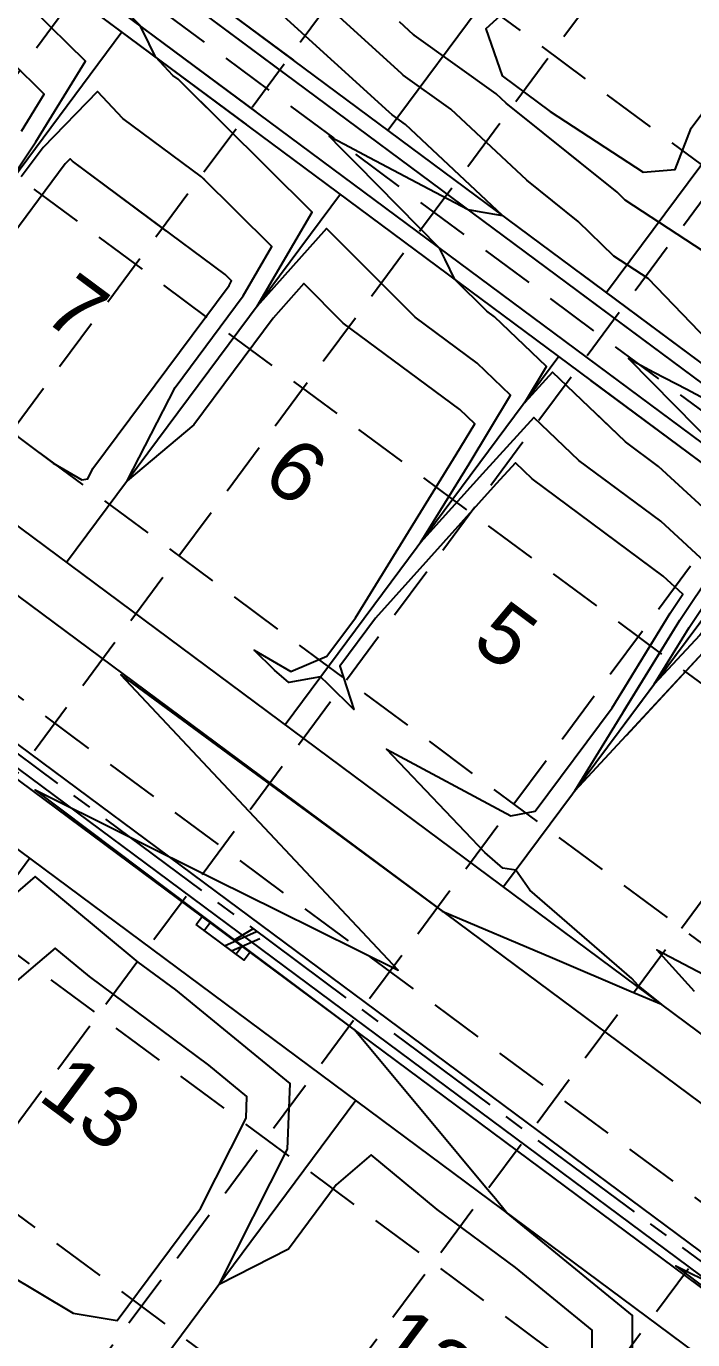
# Model space of a CAD drawing. Header units: feet. Extents: x 2260 to 6199, y 3666 to 7344.
# Drawn here: x 4026.3 to 4193.3, y 4910.2 to 5239.5 of the extents above; entities that cross this region are included whole.
import ezdxf
from ezdxf.enums import TextEntityAlignment as Align

# ---------------------------------------------------------------- set-up
doc = ezdxf.new("R2010")
doc.units = ezdxf.units.FT
doc.header["$LTSCALE"] = 40
doc.header["$MEASUREMENT"] = 0
doc.linetypes.add('CENTER2', pattern=[1.125, 0.75, -0.125, 0.125, -0.125])
doc.linetypes.add('HIDDEN', pattern=[0.375, 0.25, -0.125])
for name, color, linetype in [('CL-STORM', 4, 'CENTER2'), ('EOP-PROP', 4, 'CONTINUOUS'), ('FLOW-ARROWS', 253, 'CONTINUOUS'), ('GRID', 254, 'HIDDEN'), ('INLET', 3, 'CONTINUOUS'), ('LOT-NOS', 4, 'CONTINUOUS'), ('lots-line', 4, 'CONTINUOUS'), ('PC', 43, 'CONTINUOUS'), ('ST-ROW', 2, 'CONTINUOUS'), ('STORM', 3, 'CONTINUOUS')]:
    doc.layers.add(name, color=color, linetype=linetype)
doc.styles.get("Standard").update_dxf_attribs({"font": 'ARIAL.TTF'})

msp = doc.modelspace()

# ---------------------------------------------------------------- linework, layer by layer
at = {"layer": 'CL-STORM', "color": 7}
for p, q in [((4864.9, 4432.17), (3599.76, 5372.55)), ((4083.01, 5013.1), (4078.4, 5010.3))]:
    msp.add_line(p, q, dxfattribs=at)
at = {"layer": 'EOP-PROP', "color": 7}
for p, q in [((4090.98, 5227.72), (3459.93, 5696.78)), ((4083.81, 5218.09), (3452.77, 5687.15)), ((4444.48, 4964.96), (3895.57, 5372.96)), ((4437.32, 4955.33), (3888.41, 5363.34)), ((4357.98, 4848.58), (3808.99, 5256.65)), ((4852.61, 4434.83), (3786.89, 5226.97)), ((4444.48, 4964.96), (4165.69, 5172.18)), ((4437.32, 4955.33), (4167.28, 5156.05))]:
    msp.add_line(p, q, dxfattribs=at)
at = {"layer": 'FLOW-ARROWS', "color": 7}
for points in [[(4131.51, 5231.61, 0, 1.67, 0), (4128.52, 5227.6, 0, 0, 0), (4122.67, 5219.75, 0, 0, 0)], [(4186.24, 5190.93, 0, 1.67, 0), (4183.26, 5186.92, 0, 0, 0), (4177.41, 5179.06, 0, 0, 0)], [(4186.24, 5190.93, 0, 1.67, 0), (4183.26, 5186.92, 0, 0, 0), (4177.41, 5179.06, 0, 0, 0)], [(4072.32, 5152.76, 0, 1.67, 0), (4069.34, 5148.75, 0, 0, 0), (4060.02, 5136.23, 0, 0, 0)], [(4126.19, 5113.59, 0, 1.67, 0), (4123.2, 5109.58, 0, 0, 0), (4113.89, 5097.07, 0, 0, 0)], [(4181.79, 5069.87, 0, 1.67, 0), (4178.8, 5065.86, 0, 0, 0), (4169.49, 5053.35, 0, 0, 0)], [(4181.79, 5069.87, 0, 1.67, 0), (4178.8, 5065.86, 0, 0, 0), (4176.5, 5062.76, 0, 0, 0)], [(4086.24, 4938.69, 0, 1.67, 0), (4083.26, 4934.68, 0, 0, 0), (4074.96, 4923.53, 0, 0, 0)]]:
    msp.add_lwpolyline(points, format="xyseb", dxfattribs=at)
at = {"layer": 'GRID', "linetype": 'HIDDEN', "ltscale": 1.35}
for p, q in [((4820.76, 6302.19), (3731.57, 4832.89)), ((4862.73, 6271.08), (3773.54, 4801.78)), ((2772.76, 6259.38), (5375.2, 4330.21)), ((4904.7, 6239.96), (3815.52, 4770.66)), ((2742.34, 6220.32), (5344.78, 4291.15)), ((4946.68, 6208.84), (3857.49, 4739.54)), ((4988.65, 6177.73), (3899.47, 4708.43)), ((2710.53, 6175.43), (5312.96, 4246.26)), ((5030.63, 6146.61), (3941.44, 4677.31)), ((2679.42, 6133.46), (5281.85, 4204.29)), ((5072.6, 6115.5), (3983.42, 4646.2)), ((2648.3, 6091.49), (5250.73, 4162.31)), ((2617.18, 6049.51), (5219.62, 4120.34)), ((2586.07, 6007.54), (5188.5, 4078.36))]:
    msp.add_line(p, q, dxfattribs=at)
at = {"layer": 'INLET', "color": 7}
for points in [[(4068.88, 5014.26), (4070.37, 5016.26), (4082.41, 5007.32), (4080.92, 5005.31)], [(4080.4, 5008.81), (4078.91, 5006.8), (4070.88, 5012.77), (4072.38, 5014.77)]]:
    msp.add_lwpolyline(points, close=True, dxfattribs=at)
at = {"layer": 'lots-line', "color": 7}
for p, q in [((4093.36, 5230.93), (3453.89, 5706.25)), ((4081.42, 5214.88), (3441.96, 5690.2)), ((4451.68, 4964.59), (3897.96, 5376.17)), ((4439.75, 4948.54), (3886.02, 5360.13)), ((4185.57, 5305.68), (4116.97, 5213.38)), ((4240.31, 5264.99), (4171.71, 5172.69)), ((4240.31, 5264.99), (4171.71, 5172.69)), ((4050.3, 5238.01), (3981.7, 5145.72)), ((4050.3, 5238.01), (3981.7, 5145.72)), ((4105.04, 5197.33), (4036.44, 5105.03)), ((4451.68, 4964.59), (4165.16, 5177.56)), ((4159.78, 5156.64), (4091.17, 5064.35)), ((4439.75, 4948.54), (4167.81, 5150.67)), ((4214.51, 5115.96), (4145.91, 5023.66)), ((4214.51, 5115.96), (4176.32, 5064.58)), ((4027.24, 5030.88), (3948.36, 4924.77)), ((4108.94, 4970.15), (4030.19, 4864.21))]:
    msp.add_line(p, q, dxfattribs=at)
at = {"layer": 'PC', "color": 43, "flags": 128}
for points, elevation in [([(4097.24, 5236.12), (4089.83, 5242.86), (4080.46, 5249.92), (4072.06, 5257.38), (4064.48, 5263), (4049.31, 5276.26), (4036.04, 5289.46), (4023.87, 5300.28)], 553), ([(4079.01, 5211.64), (4064.36, 5226.16), (4063.07, 5227.12), (4058.72, 5231.76), (4057.08, 5235.08), (4054.85, 5239.62), (4029.49, 5265.32), (4027.17, 5267.67), (4028.45, 5266.99), (4030.09, 5266.13), (4048.03, 5256.64), (4062.01, 5249.25), (4067, 5248.42), (4070.65, 5247.81), (4063.23, 5254.4), (4062.46, 5254.97), (4040.06, 5274.55), (4035.84, 5278.74), (4014.98, 5297.28)], 554), ([(4151.32, 5247.81), (4141.46, 5238.79), (4145.57, 5227.01), (4157.61, 5218.06), (4180.88, 5202.84), (4188.89, 5203.53), (4192.95, 5213.93), (4222.32, 5253.44), (4222.82, 5255.43), (4221.36, 5256.58), (4185.13, 5283.51), (4181.36, 5286.49), (4179.29, 5285.43), (4151.32, 5247.81)], 551), ([(4161.4, 5215.58), (4180.88, 5202.84), (4188.89, 5203.53), (4192.95, 5213.93), (4222.32, 5253.44), (4222.82, 5255.43), (4221.36, 5256.58), (4185.13, 5283.51), (4181.36, 5286.49), (4179.29, 5285.43), (4157.41, 5256)], 551), ([(4017.49, 5193.87), (4028.7, 5210.46), (4041.14, 5230.68), (4023.42, 5248.21)], 555), ([(4017.49, 5193.87), (4028.7, 5210.46), (4041.14, 5230.68), (4023.42, 5248.21)], 555), ([(4195.08, 5086.79), (4183.69, 5074.49), (4192.44, 5088.75), (4206.23, 5109.34), (4184.73, 5129.11), (4176.47, 5135.26), (4158.17, 5152.7), (4151.22, 5145.14), (4156.66, 5154.15), (4143.61, 5166.59), (4141.7, 5168.01), (4133.74, 5175.99), (4131.3, 5180.96), (4129.88, 5183.85), (4109.15, 5204.86), (4105.24, 5208.82), (4102.2, 5211.9), (4106.03, 5209.88), (4110.94, 5207.28), (4125.61, 5199.52), (4137.03, 5193.48), (4140.21, 5192.95), (4145.67, 5192.05), (4121.32, 5214.85), (4118.02, 5217.21), (4117.23, 5217.93), (4089.83, 5242.86)], 553), ([(4197.96, 5084.65), (4163.8, 5047.74), (4190.06, 5090.52), (4198.55, 5103.19), (4185.31, 5115.36), (4164.79, 5130.61), (4153.53, 5141.35), (4140.62, 5127.28), (4125.13, 5110.03), (4137.29, 5129.75), (4147.68, 5146.97), (4139.29, 5154.97), (4123.73, 5166.53), (4101.55, 5188.78), (4084.16, 5169.24), (4097.98, 5192.83), (4064.36, 5226.16), (4063.07, 5227.12), (4058.72, 5231.76), (4057.08, 5235.08), (4054.85, 5239.62)], 554), ([(4197.21, 5160.61), (4182.14, 5176.22), (4173.57, 5181.84), (4164.57, 5190.53), (4151.71, 5200.89), (4132.7, 5218.69), (4120.76, 5227.23), (4120.31, 5227.63), (4104.83, 5241.72)], 552), ([(4198.12, 5181.62), (4176.42, 5195.85), (4174.38, 5197.82), (4146.56, 5220.21), (4144.08, 5222.54), (4123.5, 5237.24), (4123.39, 5237.33), (4119.82, 5240.59)], 551), ([(4025.1, 5213.14), (4030.82, 5222.43), (4022.68, 5230.48)], 556), ([(4025.1, 5213.14), (4030.82, 5222.43), (4022.68, 5230.48)], 556), ([(4178.2, 4893.75), (4178.26, 4916.26), (4146.69, 4942.09), (4143.86, 4945.49), (4141.42, 4948.41), (4128.17, 4964.31), (4108.49, 4987.93), (4068.51, 5017.96), (4028.53, 5047.98), (4074.03, 5025.38), (4089.2, 5017.84), (4119.53, 5002.78), (4096.35, 5027.48), (4084.77, 5039.83), (4073.18, 5052.18), (4050.01, 5076.88), (4076.86, 5057.13), (4090.29, 5047.25), (4103.71, 5037.37), (4130.56, 5017.62), (4158.21, 5005.86), (4177.89, 4997.48), (4185.47, 4994.26), (4179.61, 4998.97), (4178.06, 5000.68), (4152.47, 5022.9), (4149.01, 5027.84), (4145.74, 5028.42), (4141.25, 5032.28), (4116.62, 5058.19), (4147.73, 5041.53), (4153.86, 5042.67), (4173.14, 5068.6), (4187.68, 5092.29), (4190.86, 5097.05), (4185.9, 5101.61), (4153.12, 5125.97), (4148.9, 5130), (4144.06, 5124.72), (4113.86, 5091.1), (4104.91, 5079.06), (4108.39, 5068.16), (4101.94, 5074.53), (4100.07, 5076.32), (4092.08, 5074.94), (4088.55, 5077.99), (4083.44, 5083.07), (4092.61, 5077.69), (4101.63, 5081.5), (4108.78, 5091.13), (4134.08, 5132.13), (4138.7, 5139.79), (4134.97, 5143.34), (4105.76, 5165.05), (4095.9, 5174.94), (4088.17, 5166.26), (4068.29, 5139.5), (4051.62, 5125.46), (4063.6, 5148.92), (4080.64, 5171.85), (4087.88, 5184.21), (4070.27, 5201.67), (4050.49, 5216.37), (4044.2, 5223.07), (4030.54, 5209.1), (4025.03, 5201.69)], 555), ([(4071.03, 5200.92), (4070.27, 5201.67), (4050.49, 5216.37), (4044.2, 5223.07), (4030.54, 5209.1), (4025.03, 5201.69)], 555), ([(4036.09, 5204.97), (4003.05, 5160.52), (3999.82, 5157.17), (4001, 5153.8), (4033.1, 5129.94), (4040.26, 5125.7), (4041.72, 5126.02), (4043.04, 5128.6), (4077.13, 5174.47), (4077.79, 5175.59), (4076.19, 5177.18), (4037.91, 5205.63), (4037.33, 5206.24), (4036.09, 5204.97)], 556), ([(4061.49, 5188.1), (4037.91, 5205.63), (4037.33, 5206.24), (4036.09, 5204.97)], 556), ([(4198.12, 5181.62), (4176.42, 5195.85), (4174.38, 5197.82), (4162.19, 5207.63)], 551), ([(4036.09, 5204.97), (4003.05, 5160.52), (3999.82, 5157.17), (4001, 5153.8), (4023.5, 5137.08)], 556), ([(4197.21, 5160.61), (4182.14, 5176.22), (4173.57, 5181.84), (4164.57, 5190.53), (4163.81, 5191.15)], 552), ([(4204.9, 5128.09), (4188.8, 5144.4), (4177.22, 5156.14), (4183.6, 5152.76), (4191.8, 5148.43), (4203.19, 5142.41)], 552), ([(4204.9, 5128.09), (4188.8, 5144.4), (4177.22, 5156.14), (4183.6, 5152.76), (4191.8, 5148.43), (4203.19, 5142.41)], 552), ([(4236.56, 5032.29), (4242.73, 5041.62), (4247.4, 5047.9), (4253.6, 5066.59), (4230.69, 5087.5), (4215.57, 5098.74), (4209.73, 5104.25), (4195.08, 5086.79), (4183.69, 5074.49), (4192.44, 5088.75), (4206.23, 5109.34), (4184.73, 5129.11), (4176.47, 5135.26), (4168.59, 5142.76)], 553), ([(4176.01, 5067.64), (4190.06, 5090.52), (4198.55, 5103.19), (4185.31, 5115.36), (4170.19, 5126.6)], 554), ([(4175.53, 5072.51), (4187.68, 5092.29), (4190.86, 5097.05), (4185.9, 5101.61), (4171.61, 5112.23)], 555), ([(4230.38, 5031.7), (4244.19, 5050.29), (4247.29, 5059.63), (4235.84, 5070.09), (4208.21, 5090.62), (4205.29, 5093.37), (4197.96, 5084.65), (4176.61, 5061.58)], 554), ([(4168.06, 4901.29), (4168.09, 4912.54), (4148.91, 4928.23), (4129.26, 4942.84), (4112.78, 4956.5), (4103.94, 4948.95), (4092, 4932.9), (4074.64, 4924), (4091.81, 4957.96), (4092.46, 4974.4), (4063.82, 4997.84), (4054.4, 5004.84), (4028.53, 5026.29), (4015.3, 5014.83)], 556), ([(4042.19, 5001.2), (4033.57, 5008.35), (4029.16, 5004.53), (3995.68, 4976.02), (3985.45, 4962.26), (3996.25, 4941.78), (4038.07, 4916.85), (4049.09, 4914.96), (4069.97, 4943.05), (4081.42, 4965.69), (4081.63, 4971.17), (4072.08, 4978.98), (4042.19, 5001.2)], 557), ([(4193.75, 4997.44), (4184.3, 5007.9), (4201.21, 4999.06)], 554), ([(4215.7, 4908.65), (4189.05, 4928.67), (4219.38, 4913.6), (4234.54, 4906.07)], 554)]:
    msp.add_lwpolyline(points, dxfattribs=dict(at, elevation=elevation))
at = {"layer": 'ST-ROW', "color": 7}
for p, q in [((4371.15, 4856.24), (3817.35, 5267.88)), ((4844.25, 4423.59), (3778.54, 5215.74))]:
    msp.add_line(p, q, dxfattribs=at)
at = {"layer": 'STORM', "color": 7}
for p, q in [((4419.28, 4759.74), (3598.01, 5370.19)), ((4422.16, 4763.62), (3609.78, 5367.47)), ((4076.01, 5008.93), (4084.05, 5012.51)), ((4077.78, 5007.62), (4084.83, 5010.76))]:
    msp.add_line(p, q, dxfattribs=at)

# ---------------------------------------------------------------- texts
at = {"layer": 'LOT-NOS', "color": 7}
for s, p in [('7', (4039.09, 5168.87)), ('7', (4039.09, 5168.87)), ('6', (4094, 5128)), ('5', (4146.62, 5086.8)), ('13', (4042.72, 4969.64)), ('12', (4126.31, 4906.49))]:
    msp.add_text(s, height=15, rotation=323.3354, dxfattribs=at).set_placement(p, align=Align.MIDDLE_CENTER)

doc.saveas('drawing.dxf')
